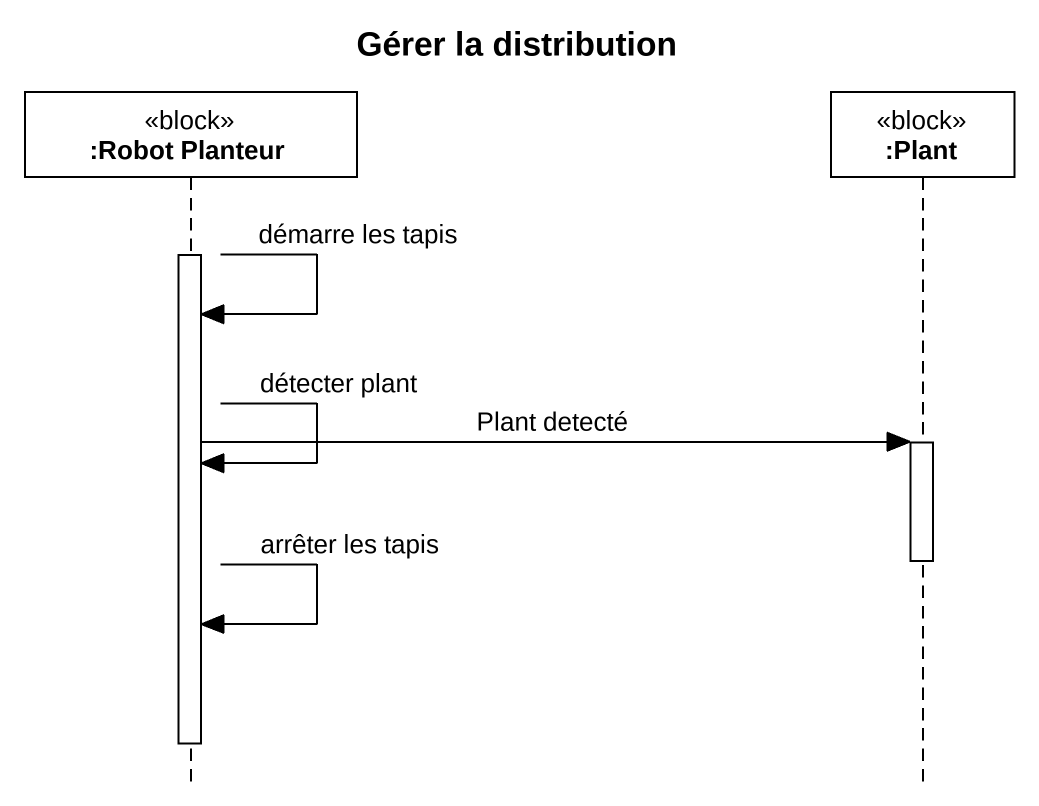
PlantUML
@startuml
title Gérer la distribution
hide footbox
participant ":Robot Planteur" as Robot_Planteur <<block>>
participant ":Plant" as Plant <<block>>

activate Robot_Planteur
Robot_Planteur -> Robot_Planteur : démarre les tapis
Robot_Planteur -> Plant : Plant detecté
activate Plant
Robot_Planteur -> Robot_Planteur : détecter plant
deactivate Plant
Robot_Planteur -> Robot_Planteur : arrêter les tapis
deactivate Robot_Planteur
@enduml
